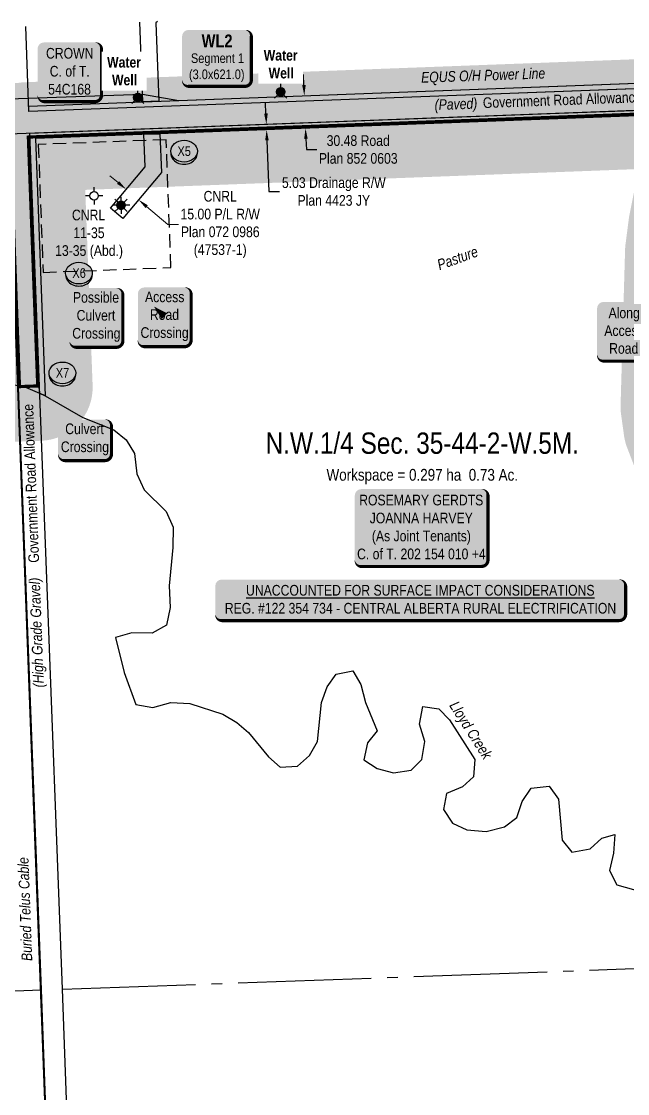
# Model space of a CAD drawing. Extents: x 687009 to 690957, y 5856829 to 5860501.
# Drawn here: x 688911 to 689480, y 5857636 to 5858641 of the extents above; entities that cross this region are included whole.
import ezdxf
from ezdxf.enums import TextEntityAlignment as Align

# ---------------------------------------------------------------- set-up
doc = ezdxf.new("R2010")
doc.units = 0
doc.header["$LTSCALE"] = 5
doc.header["$PDSIZE"] = 0.5
doc.linetypes.add('foc-ACCESSROAD', pattern=[3.75, 2.5, -1.25])
doc.linetypes.add('foc-QUARTERLINE', pattern=[33, 25, -3, 2, -3])
doc.layers.get('Defpoints').update_dxf_attribs({"color": 9})
for name, color, linetype in [('AS-OWNER', 7, 'Continuous'), ('AS-POWER', 104, 'foc-POWER'), ('AS-TELUS', 224, 'foc-TEL'), ('C-SYMBOL', 7, 'Continuous'), ('CG-NOTES', 7, 'Continuous'), ('F-RW', 190, 'Continuous'), ('F-WS', 190, 'foc-ACCESSROAD'), ('F-WS-S', 190, 'Continuous'), ('L-AREAREQUIRED', 7, 'Continuous'), ('L-ROAD-T', 7, 'Continuous'), ('L-SEC', 7, 'Continuous'), ('L-SECQ', 8, 'foc-QUARTERLINE'), ('L-TITLEDB', 4, 'Continuous'), ('P-BUFFER-H 30m', 51, 'Continuous'), ('P-CROSSINGS', 250, 'Continuous'), ('T-WATER', 160, 'Continuous'), ('T-WATER-T', 170, 'Continuous')]:
    doc.layers.add(name, color=color, linetype=linetype)
doc.layers.add('F-RW-T', color=190, linetype='Continuous', lineweight=9)
doc.layers.add('T-TEXT', color=48, linetype='Continuous', lineweight=18)
doc.layers.add('P-PROPOSED-WL3', color=92, linetype='Continuous', true_color=0x00bd00)
doc.layers.add('P-PROPOSED-WL4', color=7, linetype='Continuous', true_color=0x5b5bc8)
doc.styles.add('100L', font='ARIALN.TTF', dxfattribs={"height": 11})
doc.styles.add('175L', font='ARIALN.TTF', dxfattribs={"height": 20})
doc.styles.add('80', font='ARIALN.TTF', dxfattribs={"height": 10})
doc.styles.add('80CG', font='ARIALN.TTF', dxfattribs={"height": 10})
doc.styles.add('80L', font='ARIALN.TTF', dxfattribs={"height": 10})
doc.styles.add('80LS', font='ARIALNI.TTF', dxfattribs={"height": 10})
doc.styles.add('BOLD', font='ARIALNB.TTF')
doc.styles.add('Crossing', font='ARIALN.TTF', dxfattribs={"height": 10})
doc.styles.add('foc-LtypeFont', font='ARIALN.TTF', dxfattribs={"height": 7.35})
doc.linetypes.add('foc-POWER', pattern='A,6,-1,["P",foc-LtypeFont,S=0.2,R=0,X=-0.625,Y=-0.75],-1.24,4', length=12.24)
doc.linetypes.add('foc-TEL', pattern='A,2,-1,["T",foc-LtypeFont,S=0.2,R=0,X=-0.425,Y=-0.75],-1.24,8', length=12.24)
doc.linetypes.add('foc-TEL-NOLINE', pattern='A,0,-2,["T",foc-LtypeFont,S=0.2,R=0,X=-0.425,Y=-0.75],-10.24', length=12.24)
doc.linetypes.add('foc-TOPO-flowdirection-NOLINE', pattern='A,0,[">",foc-LtypeFont,S=0.3,R=0,X=0,Y=-0.945],-20,[">",foc-LtypeFont,S=0.3,R=0,X=0,Y=-0.945],0', length=20)
doc.dimstyles.new('Compass 5 000', dxfattribs={"dimscale": 5, "dimtxt": 9, "dimasz": 2, "dimexe": 0.2, "dimexo": 0.0625, "dimgap": 0.5, "dimtad": 0, "dimtih": 1, "dimtoh": 1, "dimzin": 0, "dimdsep": 46, "dimtxsty": '80CG', "dimcen": 0.1, "dimse1": 1, "dimse2": 1, "dimclrd": 256, "dimclrt": 256, "dimaunit": 1, "dimadec": 4, "dimazin": 0, "dimtfac": 0.06, "dimtofl": 0, "dimtmove": 0, "dimatfit": 1, "dimfxl": 0.2, "dimtolj": 1, "dimtzin": 0, "dimlwd": -1, "dimarcsym": 0})

# ---------------------------------------------------------------- blocks, each defined once
blk = doc.blocks.new('*U448')
h = blk.add_hatch(color=59)
edge = h.paths.add_edge_path()
edge.add_line((-56.5, -37), (56.5, -37))
edge.add_arc((56.5, -31), 6, 270, 360)
edge.add_line((62.5, -31), (62.5, 29.5))
edge.add_arc((56.5, 29.5), 6, 0, 90)
edge.add_line((56.5, 35.5), (-56.5, 35.5))
edge.add_arc((-56.5, 29.5), 6, 90, 180)
edge.add_line((-62.5, 29.5), (-62.5, -31))
edge.add_arc((-56.5, -31), 6, 180, 270)
at = {"color": 1, "flags": 128}
blk.add_lwpolyline([(-56.5, -37, 3, 3, 0), (56.5, -37, 3, 3, 0.414214), (62.5, -31, 3, 3, 0), (62.5, 29.5, 3, 0, 0.414214), (56.5, 35.5, 0, 0, 0), (-56.5, 35.5, 0, 0, 0.414214), (-62.5, 29.5, 0, 0, 0), (-62.5, -31, 0, 3, 0.414214)], format="xyseb", close=True, dxfattribs=at)
blk.add_lwpolyline([(-54.3, 0, 0, 7.5, 0), (0, 0, 0, 0, 0)], format="xyseb", dxfattribs=at)
at = {"color": 1, "style": '80'}
blk.add_attdef('ENTER_TEXT_001', (-36, -5), '', height=10, dxfattribs=at)
blk = doc.blocks.new('*D456')
at = {"layer": 'Defpoints', "color": 0, "transparency": 16777216}
for p in [(689173.7, 5858571.2), (689174.8, 5858540.8), (689177.8, 5858540.9)]:
    blk.add_point(p, dxfattribs=at)
at = {"layer": 'L-TITLEDB', "transparency": 16777216}
for p, q in [((689176.3, 5858581.4), (689176, 5858591.3)), ((689178.2, 5858530.9), (689178.6, 5858520.9)), ((689178.6, 5858520.9), (689188.6, 5858520.9))]:
    blk.add_line(p, q, dxfattribs=at)
for points in [[(689178, 5858581.4), (689174.7, 5858581.3), (689176.7, 5858571.4)], [(689179.9, 5858531), (689176.6, 5858530.9), (689177.8, 5858540.9)]]:
    blk.add_solid(points, dxfattribs=at)
at = {"layer": 'L-TITLEDB', "transparency": 16777216, "insert": (689227.3, 5858520.9), "char_height": 10, "attachment_point": 5, "style": '80CG'}
blk.add_mtext('\\A1;30.48 Road\\PPlan 852 0603', dxfattribs=at)
blk = doc.blocks.new('*D457')
at = {"layer": 'Defpoints', "color": 0, "transparency": 16777216}
for p in [(689007.1, 5858480.5), (689018.5, 5858470.8), (689021.1, 5858473.9)]:
    blk.add_point(p, dxfattribs=at)
at = {"layer": 'F-RW-T', "transparency": 16777216}
for p, q in [((689002, 5858490), (688994.3, 5858496.4)), ((689028.7, 5858467.4), (689048.7, 5858450.6)), ((689048.7, 5858450.6), (689058.7, 5858450.6))]:
    blk.add_line(p, q, dxfattribs=at)
for points in [[(689003, 5858491.2), (689000.9, 5858488.7), (689009.6, 5858483.5)], [(689029.8, 5858468.7), (689027.7, 5858466.1), (689021.1, 5858473.9)]]:
    blk.add_solid(points, dxfattribs=at)
at = {"layer": 'F-RW-T', "transparency": 16777216, "insert": (689097.8, 5858450.6), "char_height": 10, "attachment_point": 5, "style": '80CG'}
blk.add_mtext('\\A1;CNRL\\P15.00 P/L R/W\\PPlan 072 0986\\P(47537-1)', dxfattribs=at)
blk = doc.blocks.new('GABD')
for p, q in [((-0.81, 0), (-1.62, 0)), ((0, 0.81), (0, 1.62)), ((1.62, 0), (0.81, 0)), ((0, -0.81), (0, -1.62))]:
    blk.add_line(p, q)
blk.add_circle((0, 0), 0.8)
blk = doc.blocks.new('GAS')
h = blk.add_hatch(color=255)
h.dxf.hatch_style = 1
edge = h.paths.add_edge_path()
edge.add_arc((0, 0), 0.9, 0, 360)
for p, q in [((-0.81, 0), (-1.62, 0)), ((-0.57, 0.57), (-1.14, 1.14)), ((0, 0.81), (0, 1.62)), ((0.57, 0.57), (1.14, 1.14)), ((1.62, 0), (0.81, 0)), ((-0.57, -0.57), (-1.14, -1.14)), ((0, -0.81), (0, -1.62)), ((1.14, -1.14), (0.57, -0.57))]:
    blk.add_line(p, q)
blk.add_circle((0, 0), 0.8)
blk = doc.blocks.new('*U460')
h = blk.add_hatch(color=255)
edge = h.paths.add_edge_path()
edge.add_line((-186.5, -20), (186.5, -20))
edge.add_arc((186.5, -14), 6, 270, 360)
edge.add_line((192.5, -14), (192.5, 12.5))
edge.add_arc((186.5, 12.5), 6, 0, 90)
edge.add_line((186.5, 18.5), (-186.5, 18.5))
edge.add_arc((-186.5, 12.5), 6, 90, 180)
edge.add_line((-192.5, 12.5), (-192.5, -14))
edge.add_arc((-186.5, -14), 6, 180, 270)
at = {"color": 1, "flags": 128}
blk.add_lwpolyline([(-186.5, -20, 3, 3, 0), (186.5, -20, 3, 3, 0.414214), (192.5, -14, 3, 3, 0), (192.5, 12.5, 3, 0, 0.414214), (186.5, 18.5, 0, 0, 0), (-186.5, 18.5, 0, 0, 0.414214), (-192.5, 12.5, 0, 0, 0), (-192.5, -14, 0, 3, 0.414214)], format="xyseb", close=True, dxfattribs=at)
for points in [[(-66.5, -8, 0, 7.5, 0), (0, 0, 0, 0, 0)], [(66.4, -3.5, 0, 7.5, 0), (0, 0, 0, 0, 0)]]:
    blk.add_lwpolyline(points, format="xyseb", dxfattribs=at)
at = {"color": 1, "style": '80'}
blk.add_attdef('ENTER_TEXT_001', (-26.8, -4.9), '', height=10, dxfattribs=at)
blk = doc.blocks.new('xing2')
h = blk.add_hatch(color=50)
h.dxf.hatch_style = 1
edge = h.paths.add_edge_path()
edge.add_ellipse((0, 0), major_axis=(-12.5, 0), ratio=0.816297, start_angle=0, end_angle=360)
h = blk.add_hatch(color=250)
h.dxf.hatch_style = 1
edge = h.paths.add_edge_path()
edge.add_ellipse((0, -2), major_axis=(-12.5, 0), ratio=0.816297, start_angle=0, end_angle=180)
edge.add_line((12.5, -2), (12.5, 0))
edge.add_ellipse((0, 0), major_axis=(-12.5, 0), ratio=0.816297, start_angle=0, end_angle=180, ccw=False)
edge.add_line((-12.5, 0), (-12.5, -2))
at = {"color": 250}
blk.add_ellipse((0, 0), major_axis=(-12.5, 0), ratio=0.816297, dxfattribs=at)
blk.add_ellipse((0, -2), major_axis=(-12.5, 0), ratio=0.816297, start_param=0, end_param=3.141593, dxfattribs=at)
at = {"color": 250, "style": 'Crossing'}
blk.add_attdef('CROSSING', text='', height=9, dxfattribs=at).set_placement((0.1, 0), align=Align.MIDDLE_CENTER)
at = {"color": 250, "style": 'Crossing', "flags": 1}
for tag, p in [('OWNER', (0.1, -12.5)), ('DESCRIPTION', (0.1, -25.8)), ('LOCATION', (0.1, -39.3)), ('DWG_REF', (0.1, -52.8))]:
    blk.add_attdef(tag, text='', height=9, dxfattribs=at).set_placement(p, align=Align.MIDDLE_CENTER)
blk = doc.blocks.new('*U502')
h = blk.add_hatch(color=59)
edge = h.paths.add_edge_path()
edge.add_line((-19, -28.5), (19, -28.5))
edge.add_arc((19, -22.5), 6, 270, 360)
edge.add_line((25, -22.5), (25, 21))
edge.add_arc((19, 21), 6, 0, 90)
edge.add_line((19, 27), (-19, 27))
edge.add_arc((-19, 21), 6, 90, 180)
edge.add_line((-25, 21), (-25, -22.5))
edge.add_arc((-19, -22.5), 6, 180, 270)
at = {"color": 1, "flags": 128}
blk.add_lwpolyline([(52.2, 33, 0, 7.5, 0), (0, 0, 0, 0, 0)], format="xyseb", dxfattribs=at)
blk.add_lwpolyline([(-19, -28.5, 3, 3, 0), (19, -28.5, 3, 3, 0.414214), (25, -22.5, 3, 3, 0), (25, 21, 3, 0, 0.414214), (19, 27, 0, 0, 0), (-19, 27, 0, 0, 0.414214), (-25, 21, 0, 0, 0), (-25, -22.5, 0, 3, 0.414214)], format="xyseb", close=True, dxfattribs=at)
at = {"color": 1, "style": '80'}
blk.add_attdef('ENTER_TEXT_001', (-36, -5), '', height=10, dxfattribs=at)
blk = doc.blocks.new('*U503')
h = blk.add_hatch(color=59)
edge = h.paths.add_edge_path()
edge.add_line((-19, -20), (19, -20))
edge.add_arc((19, -14), 6, 270, 360)
edge.add_line((25, -14), (25, 12.5))
edge.add_arc((19, 12.5), 6, 0, 90)
edge.add_line((19, 18.5), (-19, 18.5))
edge.add_arc((-19, 12.5), 6, 90, 180)
edge.add_line((-25, 12.5), (-25, -14))
edge.add_arc((-19, -14), 6, 180, 270)
at = {"color": 1, "flags": 128}
blk.add_lwpolyline([(-54.4, 50.3, 0, 7.5, 0), (0, 0, 0, 0, 0)], format="xyseb", dxfattribs=at)
blk.add_lwpolyline([(-19, -20, 3, 3, 0), (19, -20, 3, 3, 0.414214), (25, -14, 3, 3, 0), (25, 12.5, 3, 0, 0.414214), (19, 18.5, 0, 0, 0), (-19, 18.5, 0, 0, 0.414214), (-25, 12.5, 0, 0, 0), (-25, -14, 0, 3, 0.414214)], format="xyseb", close=True, dxfattribs=at)
at = {"color": 1, "style": '80'}
blk.add_attdef('ENTER_TEXT_001', (-36, -5), '', height=10, dxfattribs=at)
blk = doc.blocks.new('*U504')
h = blk.add_hatch(color=59)
edge = h.paths.add_edge_path()
edge.add_line((-19, -28.5), (19, -28.5))
edge.add_arc((19, -22.5), 6, 270, 360)
edge.add_line((25, -22.5), (25, 21))
edge.add_arc((19, 21), 6, 0, 90)
edge.add_line((19, 27), (-19, 27))
edge.add_arc((-19, 21), 6, 90, 180)
edge.add_line((-25, 21), (-25, -22.5))
edge.add_arc((-19, -22.5), 6, 180, 270)
at = {"color": 1, "flags": 128}
blk.add_lwpolyline([(-54.4, 50.3, 0, 7.5, 0), (0, 0, 0, 0, 0)], format="xyseb", dxfattribs=at)
blk.add_lwpolyline([(-19, -28.5, 3, 3, 0), (19, -28.5, 3, 3, 0.414214), (25, -22.5, 3, 3, 0), (25, 21, 3, 0, 0.414214), (19, 27, 0, 0, 0), (-19, 27, 0, 0, 0.414214), (-25, 21, 0, 0, 0), (-25, -22.5, 0, 3, 0.414214)], format="xyseb", close=True, dxfattribs=at)
at = {"color": 1, "style": '80'}
blk.add_attdef('ENTER_TEXT_001', (-36, -5), '', height=10, dxfattribs=at)
blk = doc.blocks.new('*D505')
at = {"layer": 'Defpoints', "color": 0, "transparency": 16777216}
for p in [(689123.8, 5858544.1), (689124, 5858538.9), (689141.3, 5858539.5)]:
    blk.add_point(p, dxfattribs=at)
at = {"layer": 'L-TITLEDB', "transparency": 16777216}
for p, q in [((689140.7, 5858554.7), (689140.3, 5858564.7)), ((689141.6, 5858529.5), (689143.4, 5858481.5)), ((689143.4, 5858481.5), (689153.4, 5858481.5))]:
    blk.add_line(p, q, dxfattribs=at)
for points in [[(689142.4, 5858554.8), (689139, 5858554.6), (689141.1, 5858544.7)], [(689143.3, 5858529.6), (689140, 5858529.5), (689141.3, 5858539.5)]]:
    blk.add_solid(points, dxfattribs=at)
at = {"layer": 'L-TITLEDB', "transparency": 16777216, "insert": (689204.4, 5858481.5), "char_height": 10, "attachment_point": 5, "style": '80CG'}
blk.add_mtext('\\A1;5.03 Drainage R/W\\PPlan 4423 JY', dxfattribs=at)
blk = doc.blocks.new('*U507')
h = blk.add_hatch(color=254)
edge = h.paths.add_edge_path()
edge.add_line((-26.5, -34.4), (26.5, -34.4))
edge.add_arc((26.5, -28.4), 6, 270, 360)
edge.add_line((32.5, -28.4), (32.5, 12.5))
edge.add_arc((26.5, 12.5), 6, 0, 90)
edge.add_line((26.5, 18.5), (-26.5, 18.5))
edge.add_arc((-26.5, 12.5), 6, 90, 180)
edge.add_line((-32.5, 12.5), (-32.5, -28.4))
edge.add_arc((-26.5, -28.4), 6, 180, 270)
at = {"layer": 'P-PROPOSED-WL3', "flags": 128}
blk.add_lwpolyline([(-26.5, -34.4, 3, 3, 0), (26.5, -34.4, 3, 3, 0.414214), (32.5, -28.4, 3, 3, 0), (32.5, 12.5, 3, 0, 0.414214), (26.5, 18.5, 0, 0, 0), (-26.5, 18.5, 0, 0, 0.414214), (-32.5, 12.5, 0, 0, 0), (-32.5, -28.4, 0, 3, 0.414214)], format="xyseb", close=True, dxfattribs=at)
blk.add_lwpolyline([(1.3, -75.5, 0, 7.5, 0), (0, 0, 0, 0, 0)], format="xyseb", dxfattribs=at)
at = {"layer": 'P-PROPOSED-WL3'}
for tag, p, height, style in [('TEMP_AREA_W1_001', (-9.2, 2.2), 12, 'BOLD'), ('ENTER_TEXT_001', (-30.7, -12.5), 9, '80')]:
    blk.add_attdef(tag, p, '', height=height, dxfattribs=dict(at, style=style))
blk = doc.blocks.new('*U525')
h = blk.add_hatch(color=59)
edge = h.paths.add_edge_path()
edge.add_line((-24, -28.5), (24, -28.5))
edge.add_arc((24, -22.5), 6, 270, 360)
edge.add_line((30, -22.5), (30, 21))
edge.add_arc((24, 21), 6, 0, 90)
edge.add_line((24, 27), (-24, 27))
edge.add_arc((-24, 21), 6, 90, 180)
edge.add_line((-30, 21), (-30, -22.5))
edge.add_arc((-24, -22.5), 6, 180, 270)
at = {"color": 1, "flags": 128}
blk.add_lwpolyline([(-24, -28.5, 3, 3, 0), (24, -28.5, 3, 3, 0.414214), (30, -22.5, 3, 3, 0), (30, 21, 3, 0, 0.414214), (24, 27, 0, 0, 0), (-24, 27, 0, 0, 0.414214), (-30, 21, 0, 0, 0), (-30, -22.5, 0, 3, 0.414214)], format="xyseb", close=True, dxfattribs=at)
blk.add_lwpolyline([(19.7, -59.6, 0, 7.5, 0), (0, 0, 0, 0, 0)], format="xyseb", dxfattribs=at)
at = {"color": 1, "style": '80'}
blk.add_attdef('ENTER_TEXT_001', (-36, -5), '', height=10, dxfattribs=at)
blk = doc.blocks.new('*U529')
h = blk.add_hatch(color=59)
edge = h.paths.add_edge_path()
edge.add_line((-19, -28.5), (19, -28.5))
edge.add_arc((19, -22.5), 6, 270, 360)
edge.add_line((25, -22.5), (25, 21))
edge.add_arc((19, 21), 6, 0, 90)
edge.add_line((19, 27), (-19, 27))
edge.add_arc((-19, 21), 6, 90, 180)
edge.add_line((-25, 21), (-25, -22.5))
edge.add_arc((-19, -22.5), 6, 180, 270)
at = {"color": 1, "flags": 128}
blk.add_lwpolyline([(-19, -28.5, 3, 3, 0), (19, -28.5, 3, 3, 0.414214), (25, -22.5, 3, 3, 0), (25, 21, 3, 0, 0.414214), (19, 27, 0, 0, 0), (-19, 27, 0, 0, 0.414214), (-25, 21, 0, 0, 0), (-25, -22.5, 0, 3, 0.414214)], format="xyseb", close=True, dxfattribs=at)
blk.add_lwpolyline([(-9.8, 9.1, 0, 7.5, 0), (0, 0, 0, 0, 0)], format="xyseb", dxfattribs=at)
at = {"color": 1, "style": '80'}
blk.add_attdef('ENTER_TEXT_001', (-36, -5), '', height=10, dxfattribs=at)
blk = doc.blocks.new('WAT')
h = blk.add_hatch(color=255)
h.dxf.hatch_style = 1
edge = h.paths.add_edge_path()
edge.add_arc((0, 0), 0.9, 0, 360)
at = {"color": 170}
for p, q in [((0, 0.82), (0, 1.63)), ((-0.58, -0.58), (-1.15, -1.15)), ((0.58, -0.58), (1.15, -1.15))]:
    blk.add_line(p, q, dxfattribs=at)
blk.add_circle((0, 0), 0.8, dxfattribs=at)

msp = doc.modelspace()

# ---------------------------------------------------------------- hatches: boundary and pattern name
at = {"layer": 'P-BUFFER-H 30m'}
h = msp.add_hatch(color=256, dxfattribs=at)
h.dxf.hatch_style = 1
edge = h.paths.add_edge_path()
edge.add_line((690071.244, 5857687.124), (690070.075, 5857684.361))
edge.add_arc((690024.039, 5857703.858), 49.994, 247.046886, 337.046886, ccw=False)
edge.add_line((690004.542, 5857657.822), (689940.023, 5857685.147))
edge.add_line((689940.023, 5857685.147), (689912.433, 5857695.172))
edge.add_line((689912.433, 5857695.172), (689891.762, 5857698.358))
edge.add_line((689891.762, 5857698.358), (689834.093, 5857695.127))
edge.add_arc((689831.297, 5857745.043), 49.994, 269.628906, 273.20635, ccw=False)
edge.add_line((689830.973, 5857695.05), (689755.655, 5857695.538))
edge.add_line((689755.655, 5857695.538), (689736.502, 5857689.278))
edge.add_arc((689720.97, 5857736.797), 49.994, 271.954116, 288.100508, ccw=False)
edge.add_line((689722.675, 5857686.833), (689701.726, 5857686.118))
edge.add_arc((689700.021, 5857736.083), 49.994, 225.143255, 271.954116, ccw=False)
edge.add_line((689664.759, 5857700.643), (689641.994, 5857723.295))
edge.add_arc((689677.257, 5857758.734), 49.994, 225.059537, 225.143256, ccw=False)
edge.add_line((689641.942, 5857723.346), (689639.612, 5857725.671))
edge.add_arc((689674.927, 5857761.059), 49.994, 198.276768, 225.059536, ccw=False)
edge.add_line((689627.455, 5857745.38), (689582.859, 5857880.411))
edge.add_arc((689630.33, 5857896.09), 49.994, 187.552187, 198.276768, ccw=False)
edge.add_line((689580.77, 5857889.519), (689577.612, 5857913.339))
edge.add_arc((689627.172, 5857919.91), 49.994, 164.74373, 187.552187, ccw=False)
edge.add_line((689578.94, 5857933.065), (689587.037, 5857962.749))
edge.add_line((689587.037, 5857962.749), (689573.475, 5857997.925))
edge.add_line((689573.475, 5857997.925), (689479.605, 5858241.455))
edge.add_arc((689526.254, 5858259.436), 49.994, 187.924377, 201.079428, ccw=False)
edge.add_line((689476.737, 5858252.544), (689473.936, 5858272.67))
edge.add_arc((689523.452, 5858279.562), 49.994, 178.338286, 187.924377, ccw=False)
edge.add_line((689473.479, 5858281.012), (689477.717, 5858427.067))
edge.add_arc((689527.689, 5858425.617), 49.994, 172.619654, 178.338286, ccw=False)
edge.add_line((689478.11, 5858432.039), (689481.282, 5858456.531))
edge.add_arc((689530.862, 5858450.109), 49.994, 168.635396, 172.619654, ccw=False)
edge.add_line((689481.848, 5858459.961), (689488.803, 5858494.565))
edge.add_line((689488.803, 5858494.565), (689489.597, 5858502.598))
edge.add_line((689489.597, 5858502.598), (688971.139, 5858483.096))
edge.add_line((688971.139, 5858483.096), (688978.064, 5858299.703))
edge.add_arc((688928.106, 5858297.816), 49.994, -87.832693, 2.16255, ccw=False)
edge.add_line((688929.997, 5858247.858), (688909.888, 5858247.097))
edge.add_arc((688907.998, 5858297.055), 49.994, 182.165504, 272.167307, ccw=False)
edge.add_line((688858.04, 5858295.166), (688851.104, 5858478.584))
edge.add_line((688851.104, 5858478.584), (688094.801, 5858450.103))
edge.add_line((688094.801, 5858450.103), (687293.561, 5858419.893))
edge.add_line((687293.561, 5858419.893), (687265.489, 5858418.834))
edge.add_arc((687263.605, 5858468.793), 49.994, 182.159273, 272.159273, ccw=False)
edge.add_line((687213.647, 5858466.909), (687213.534, 5858469.907))
edge.add_arc((687263.492, 5858471.79), 49.994, 92.159273, 182.159273, ccw=False)
edge.add_line((687261.608, 5858521.749), (687289.68, 5858522.807))
edge.add_line((687289.68, 5858522.807), (688090.923, 5858553.017))
edge.add_line((688090.923, 5858553.017), (688900.176, 5858583.492))
edge.add_arc((688902.058, 5858533.534), 49.994, 84.007581, 92.156614, ccw=False)
edge.add_arc((688916.183, 5858534.06), 49.994, 92.154155, 100.262281, ccw=False)
edge.add_line((688914.304, 5858584.019), (689537.44, 5858607.458))
edge.add_arc((689539.32, 5858557.499), 49.994, 8.644138, 92.154155, ccw=False)
edge.add_line((689588.746, 5858565.013), (689594.171, 5858529.324))
edge.add_arc((689544.745, 5858521.811), 49.994, -5.639653, 8.644138, ccw=False)
edge.add_line((689594.497, 5858516.898), (689591.032, 5858481.808))
edge.add_arc((689541.28, 5858486.721), 49.994, 348.635396, 354.360347, ccw=False)
edge.add_line((689590.294, 5858476.869), (689583.18, 5858441.474))
edge.add_line((689583.18, 5858441.474), (689580.584, 5858421.435))
edge.add_line((689580.584, 5858421.435), (689576.552, 5858282.467))
edge.add_line((689576.552, 5858282.467), (689577.899, 5858272.795))
edge.add_line((689577.899, 5858272.795), (689644.431, 5858100.188))
edge.add_line((689644.431, 5858100.188), (689664.593, 5858107.903))
edge.add_arc((689682.459, 5858061.21), 49.994, 93.229747, 110.93769, ccw=False)
edge.add_line((689679.642, 5858111.125), (689736.777, 5858114.349))
edge.add_line((689736.777, 5858114.349), (689889.361, 5858122.959))
edge.add_arc((689892.177, 5858073.044), 49.994, 75.652313, 93.229672, ccw=False)
edge.add_line((689904.566, 5858121.479), (689936.26, 5858113.372))
edge.add_arc((689923.871, 5858064.937), 49.994, -14.347687, 75.652313, ccw=False)
edge.add_line((689972.306, 5858052.549), (689971.563, 5858049.642))
edge.add_arc((689923.128, 5858062.031), 49.994, 255.652313, 345.652313, ccw=False)
edge.add_line((689910.739, 5858013.597), (689886.983, 5858019.673))
edge.add_line((689886.983, 5858019.673), (689742.58, 5858011.525))
edge.add_line((689742.58, 5858011.525), (689733.782, 5858011.028))
edge.add_arc((689685.62, 5858024.439), 49.994, 277.180189, 344.440481, ccw=False)
edge.add_arc((689642.739, 5857965.584), 49.994, -15.25627, 10.665569, ccw=False)
edge.add_line((689690.971, 5857952.429), (689681.111, 5857916.278))
edge.add_line((689681.111, 5857916.278), (689682.21, 5857907.985))
edge.add_line((689682.21, 5857907.985), (689720.397, 5857792.363))
edge.add_line((689720.397, 5857792.363), (689731.854, 5857796.108))
edge.add_arc((689747.387, 5857748.588), 49.994, 89.599376, 108.100508, ccw=False)
edge.add_line((689747.736, 5857798.58), (689751.417, 5857798.555))
edge.add_line((689751.417, 5857798.555), (689829.985, 5857798.046))
edge.add_line((689829.985, 5857798.046), (689891.547, 5857801.494))
edge.add_arc((689894.344, 5857751.579), 49.994, 81.239946, 93.20635, ccw=False)
edge.add_line((689901.957, 5857800.99), (689933.257, 5857796.166))
edge.add_arc((689925.643, 5857746.756), 49.994, 70.03034, 81.239946, ccw=False)
edge.add_line((689942.717, 5857793.744), (689976.493, 5857781.471))
edge.add_arc((689959.419, 5857734.483), 49.994, 67.046887, 70.03034, ccw=False)
edge.add_line((689978.915, 5857780.518), (690044.705, 5857752.656))
edge.add_arc((690025.209, 5857706.62), 49.994, -22.953114, 67.046886, ccw=False)
h.paths.add_polyline_path([(690025.209, 5857706.62), (690024.039, 5857703.858), (689958.321, 5857731.69), (689924.896, 5857743.836), (689894.197, 5857748.566), (689831.297, 5857745.043), (689751.049, 5857745.562), (689747.854, 5857745.585), (689720.97, 5857736.797), (689700.021, 5857736.083), (689677.257, 5857758.734), (689674.927, 5857761.059), (689630.33, 5857896.09), (689627.172, 5857919.91), (689639.586, 5857965.424), (689620.123, 5858015.909), (689526.254, 5858259.436), (689523.452, 5858279.562), (689527.689, 5858425.617), (689530.862, 5858450.109), (689538.31, 5858487.165), (689541.723, 5858521.731), (689536.757, 5858554.401), (688919.294, 5858531.175), (688928.106, 5858297.816), (688907.998, 5858297.055), (688899.173, 5858530.423), (688092.92, 5858500.061), (687291.677, 5858469.851), (687263.605, 5858468.793), (687263.492, 5858471.79), (687291.564, 5858472.849), (688092.807, 5858503.059), (688902.058, 5858533.534), (688910.882, 5858300.166), (688924.995, 5858300.701), (688916.183, 5858534.06), (689539.32, 5858557.499), (689544.745, 5858521.811), (689541.28, 5858486.721), (689533.823, 5858449.621), (689530.683, 5858425.381), (689526.458, 5858279.727), (689529.177, 5858260.192), (689615.719, 5858035.674), (689682.459, 5858061.21), (689739.594, 5858064.434), (689892.177, 5858073.044), (689923.871, 5858064.937), (689923.128, 5858062.031), (689891.883, 5858070.023), (689739.763, 5858061.439), (689683.097, 5858058.242), (689685.62, 5858024.439), (689682.629, 5858024.215), (689680.173, 5858057.124), (689616.798, 5858032.875), (689622.922, 5858016.988), (689642.739, 5857965.584), (689630.225, 5857919.705), (689633.267, 5857896.763), (689677.551, 5857762.678), (689679.374, 5857760.859), (689701.217, 5857739.125), (689720.443, 5857739.781), (689747.387, 5857748.588), (689751.068, 5857748.562), (689831.223, 5857748.043), (689894.344, 5857751.579), (689925.643, 5857746.756), (689959.419, 5857734.483)], flags=16)

# ---------------------------------------------------------------- linework, layer by layer
at = {"layer": 'AS-POWER', "flags": 128}
msp.add_lwpolyline([(687185.566, 5858496.404), (687265.393, 5858499.402), (687285.493, 5858500.159), (687341.014, 5858514.097), (689024.845, 5858572.727), (689058.986, 5858566.931), (690521.139, 5858622.132), (690620.994, 5858629.057)], dxfattribs=at)
at = {"layer": 'AS-TELUS', "linetype": 'foc-TEL-NOLINE', "flags": 128}
for points in [[(688946.382, 5857282.828), (688895.186, 5858635.619)], [(687186.525, 5858471.127), (688092.724, 5858505.238), (688898.997, 5858535.597), (690522.072, 5858596.901)]]:
    msp.add_lwpolyline(points, dxfattribs=at)
at = {"layer": 'F-RW', "flags": 128}
msp.add_lwpolyline([(689038.92, 5858641.04), (689037.361, 5858639.653), (689040.097, 5858566.22), (689025.108, 5858565.657), (689022.324, 5858640.414)], dxfattribs=at)
msp.add_lwpolyline([(688994.86, 5858465.973), (689027.388, 5858504.638), (689026.245, 5858535.206), (689041.234, 5858535.785), (689042.593, 5858499.409), (689006.327, 5858456.311)], close=True, dxfattribs=at)
at = {"layer": 'F-WS'}
msp.add_lwpolyline([(688931.618, 5858405.748), (689051.533, 5858410.259), (689047.023, 5858530.174), (688927.108, 5858525.664)], close=True, dxfattribs=at)
at = {"layer": 'L-SEC'}
for p, q in [((688918.332, 5858556.453), (688915.286, 5858636.377)), ((689720.85, 5858586.641), (689319.591, 5858571.546)), ((689319.591, 5858571.546), (688918.332, 5858556.453)), ((689320.357, 5858551.446), (689721.615, 5858566.541)), ((688919.098, 5858536.352), (689320.357, 5858551.446)), ((688898.998, 5858535.597), (688914.332, 5858134.252)), ((688934.433, 5858134.99), (688919.098, 5858536.352)), ((688914.332, 5858134.252), (688929.667, 5857732.906)), ((688949.769, 5857733.628), (688934.433, 5858134.99)), ((688929.667, 5857732.906), (688944.6, 5857330.81)), ((688964.702, 5857331.524), (688949.769, 5857733.628))]:
    msp.add_line(p, q, dxfattribs=at)
at = {"layer": 'L-SECQ'}
msp.add_line((688949.769, 5857733.628), (689750.508, 5857762.389), dxfattribs=at)
at = {"layer": 'L-SECQ', "flags": 128}
msp.add_lwpolyline([(688157.471, 5857703.292), (688929.667, 5857732.906)], dxfattribs=at)
at = {"layer": 'L-TITLEDB', "flags": 128}
for points in [[(688918.332, 5858556.453), (688918.12, 5858561.633), (689720.656, 5858591.818), (690521.139, 5858622.132), (690521.326, 5858617.002), (689720.85, 5858586.641)], [(688933.44, 5858289.847), (688928.303, 5858292.589), (688919.098, 5858536.352), (689721.615, 5858566.541), (690522.072, 5858596.901), (690522.246, 5858591.831), (689721.804, 5858561.362), (688924.327, 5858531.366)]]:
    msp.add_lwpolyline(points, close=True, dxfattribs=at)
at = {"layer": 'P-PROPOSED-WL3', "linetype": 'Continuous', "const_width": 3, "flags": 128}
msp.add_lwpolyline([(689539.546, 5858556.007), (688919.237, 5858532.674)], dxfattribs=at)
at = {"layer": 'P-PROPOSED-WL4', "const_width": 3, "flags": 128}
msp.add_lwpolyline([(688917.682, 5858534.116), (688926.551, 5858299.259), (688909.44, 5858298.611), (688900.559, 5858533.477)], dxfattribs=at)
at = {"layer": 'T-WATER', "linetype": 'foc-TOPO-flowdirection-NOLINE', "flags": 128}
msp.add_lwpolyline([(688378.634, 5858616.139), (688387.022, 5858608.613), (688395.29, 5858596.229), (688396.26, 5858586.156), (688415.487, 5858575.239), (688461.255, 5858562.271), (688482.327, 5858545.221), (688503.92, 5858532.525), (688514.506, 5858523.062), (688516.134, 5858521.181), (688520.475, 5858516.16), (688542.292, 5858490.93), (688566.632, 5858474.566), (688607.042, 5858453.991), (688617.948, 5858444.612), (688625.946, 5858432.823), (688623.473, 5858416.175), (688617.82, 5858402.134), (688615.883, 5858358.999), (688619.145, 5858328.696), (688618.863, 5858309.639), (688611.646, 5858275.971), (688590.699, 5858216.039), (688574.009, 5858191.68), (688564.104, 5858181.011), (688558.061, 5858166.964), (688561.501, 5858151.392), (688570.656, 5858140.175), (688584.152, 5858133.248), (688601.854, 5858130.818), (688619.781, 5858134.089), (688646.233, 5858148.296), (688662.82, 5858152.36), (688682.614, 5858153.215), (688740.956, 5858153.913), (688758.487, 5858157.228), (688768.592, 5858167.908), (688784.927, 5858192.902), (688799.495, 5858188.644), (688809.385, 5858177.002), (688817.558, 5858164.231), (688827.764, 5858154.433), (688840.122, 5858146.553), (688857.361, 5858144.29), (688873.437, 5858149.648), (688881.593, 5858161.489), (688884.181, 5858178.612), (688884.522, 5858197.668), (688880.727, 5858215.581), (688863.251, 5858238.442), (688862.455, 5858256.608), (688867.737, 5858271.604), (688875.717, 5858284.55), (688881.363, 5858298.789), (688898.786, 5858301.641), (688907.925, 5858299.67), (688915.159, 5858298.109), (688928.303, 5858292.589), (688933.44, 5858289.847), (688968.721, 5858269.555), (688997.843, 5858258.214), (689009.476, 5858248.797), (689017.39, 5858235.895), (689019.666, 5858216.747), (689026.55, 5858201.903), (689047.139, 5858181.388), (689053.612, 5858166.859), (689053.466, 5858147.673), (689049.878, 5858111.668), (689050.76, 5858091.413), (689047.3, 5858074.916), (689033.8, 5858067.32), (689014.746, 5858067.669), (688999.599, 5858063.522), (689007.507, 5858030.518), (689018.675, 5858000.462), (689034.44, 5857997.815), (689051.39, 5858002.418), (689069.366, 5858001.436), (689100.142, 5857991.559), (689113.29, 5857983.723), (689124.469, 5857974.368), (689143.153, 5857951.326), (689154.02, 5857941.765), (689170.402, 5857942.813), (689181.452, 5857952.669), (689188.952, 5857965.975), (689192.821, 5858002.398), (689198.04, 5858017.108), (689206.72, 5858028.899), (689222.229, 5858031.998), (689229.826, 5858019.234), (689233.991, 5858002.281), (689244.954, 5857975.925), (689235.993, 5857964.72), (689232.522, 5857948.767), (689245.033, 5857940.578), (689260.513, 5857936.491), (689276.892, 5857938.947), (689287.023, 5857949.124), (689289.744, 5857965.766), (689284.752, 5857982.163), (689287.796, 5857998.687), (689303.003, 5857996.552), (689312.854, 5857986.229), (689336.69, 5857948.913), (689335.397, 5857932.678), (689325.105, 5857923.299), (689310.109, 5857917.07), (689307.255, 5857902.191), (689315.801, 5857889.211), (689329.266, 5857882.937), (689347.495, 5857881.517), (689364.471, 5857885.733), (689376.091, 5857894.573), (689381.117, 5857909.703), (689389.525, 5857922.019), (689406.395, 5857924.005), (689415.247, 5857911.916), (689418.69, 5857873.293), (689427.773, 5857862.134), (689445.056, 5857865.178), (689455.981, 5857875.104), (689468.199, 5857878.738), (689466.883, 5857861.007), (689463.075, 5857844.815), (689470.032, 5857831.357), (689485.652, 5857826.941), (689503.533, 5857824.908), (689515.22, 5857833.621), (689519.582, 5857848.98), (689529.228, 5857859.901), (689545.677, 5857864.16), (689563.497, 5857863.695), (689570.498, 5857876.737), (689574.112, 5857892.917), (689588.594, 5857899.058), (689602.894, 5857892.827), (689610.299, 5857879.57), (689609.613, 5857862.258), (689604.179, 5857847.642), (689602.455, 5857829.965), (689607.786, 5857814.591), (689624.907, 5857790.594), (689664.818, 5857769.538), (689669.561, 5857768.679), (689684.138, 5857774.92), (689690.339, 5857788.65), (689699.948, 5857798.912), (689718.951, 5857798.853), (689730.227, 5857789.932), (689736.91, 5857773.633), (689748.661, 5857769.292), (689755.326, 5857773.901), (689767.221, 5857784.251), (689775.996, 5857795.786), (689786.529, 5857805.828), (689804.478, 5857808.625), (689836.626, 5857800.868), (689850.641, 5857807.245), (689860.356, 5857818.163), (689874.097, 5857824.855), (689884.883, 5857835.16), (689903.277, 5857858.064), (689907.727, 5857873.226), (689909.205, 5857890.764), (689914.307, 5857905.949), (689927.645, 5857912.951), (689947.359, 5857914.182), (689975.177, 5857902.182), (689993.178, 5857900.331), (690008.475, 5857905.771), (690026.211, 5857909.096), (690043.7, 5857906.972), (690063.88, 5857907.96), (690118.581, 5857916.617), (690133.867, 5857912.241), (690131.91, 5857897.041), (690122.719, 5857886.116), (690109.107, 5857879.491), (690097.21, 5857870.843), (690097.902, 5857853.13), (690103.395, 5857836.588), (690110.45, 5857821.809), (690119.1, 5857809.756), (690132.841, 5857803.032), (690148.895, 5857799.079), (690163.497, 5857793.846), (690168.063, 5857778.179), (690153.855, 5857751.832), (690158.199, 5857736.232), (690172.49, 5857730.578), (690206.856, 5857725.25), (690247.162, 5857726.813), (690260.271, 5857719.608), (690259.127, 5857703.803), (690248.914, 5857674.088), (690248.279, 5857655.345), (690253.733, 5857639.787), (690263.567, 5857629.308), (690279.105, 5857625.205), (690295.124, 5857629.36), (690304.298, 5857640.781), (690304.976, 5857678.7), (690321.552, 5857681.514), (690336.567, 5857676.258), (690341.334, 5857663.023), (690335.053, 5857649.121), (690326.476, 5857637.528), (690322.714, 5857621.607), (690326.26, 5857604.528), (690338.109, 5857596.028), (690353.831, 5857600.57), (690360.63, 5857614.302), (690365.408, 5857629.476), (690372.347, 5857642.903), (690387.833, 5857645.148), (690393.049, 5857628.791), (690395.962, 5857589.176), (690395.895, 5857568.945), (690378.621, 5857545.296), (690367.541, 5857535.962), (690351.415, 5857540.11), (690339.743, 5857549.143), (690326.026, 5857548.495), (690320.724, 5857533.407), (690322.483, 5857494.791), (690331.971, 5857482.988), (690346.59, 5857477.275), (690380.748, 5857485.62), (690391.665, 5857475.774), (690388.038, 5857457.958), (690382.658, 5857443.153), (690373.661, 5857432.198), (690346.908, 5857416.814), (690330.935, 5857411.928), (690323.235, 5857399.587), (690327.446, 5857382.145), (690337.751, 5857371.16), (690367.94, 5857360.428), (690373.888, 5857345.414), (690370.667, 5857328.929), (690371.142, 5857311.6), (690385.631, 5857305.822), (690418.029, 5857298.843), (690430.774, 5857290.77), (690430.1, 5857272.742), (690433.847, 5857255.409), (690441.936, 5857242.575), (690439.35, 5857224.931), (690431.485, 5857211.791), (690419.095, 5857203.973), (690411.794, 5857191.791), (690418.044, 5857177.437), (690446.872, 5857142.632), (690472.793, 5857106.472), (690501.616, 5857094.105), (690511.854, 5857083.244), (690525.988, 5857076.469), (690544.212, 5857078.951), (690554.692, 5857088.786), (690568.566, 5857115.901), (690574.503, 5857119.06)], dxfattribs=at)
at = {"layer": 'T-WATER'}
msp.add_lwpolyline([(688907.925, 5858299.67), (688915.159, 5858298.109), (688928.303, 5858292.589), (688933.44, 5858289.847), (688968.721, 5858269.555), (688997.843, 5858258.214), (689009.476, 5858248.797), (689017.39, 5858235.895), (689019.666, 5858216.747), (689026.55, 5858201.903), (689047.139, 5858181.388), (689053.612, 5858166.859), (689053.466, 5858147.673), (689049.878, 5858111.668), (689050.76, 5858091.413), (689047.3, 5858074.916), (689033.8, 5858067.32), (689014.746, 5858067.669), (688999.599, 5858063.522), (689007.507, 5858030.518), (689018.675, 5858000.462), (689034.44, 5857997.815), (689051.39, 5858002.418), (689069.366, 5858001.436), (689100.142, 5857991.559), (689113.29, 5857983.723), (689124.469, 5857974.368), (689143.153, 5857951.326), (689154.02, 5857941.765), (689170.402, 5857942.813), (689181.452, 5857952.669), (689188.952, 5857965.975), (689192.821, 5858002.398), (689198.04, 5858017.108), (689206.72, 5858028.899), (689222.229, 5858031.998), (689229.826, 5858019.234), (689233.991, 5858002.281), (689244.954, 5857975.925), (689235.993, 5857964.72), (689232.522, 5857948.767), (689245.033, 5857940.578), (689260.513, 5857936.491), (689276.892, 5857938.947), (689287.023, 5857949.124), (689289.744, 5857965.766), (689284.752, 5857982.163), (689287.796, 5857998.687), (689303.003, 5857996.552), (689312.854, 5857986.229), (689336.69, 5857948.913), (689335.397, 5857932.678), (689325.105, 5857923.299), (689310.109, 5857917.07), (689307.255, 5857902.191), (689315.801, 5857889.211), (689329.266, 5857882.937), (689347.495, 5857881.517), (689364.471, 5857885.733), (689376.091, 5857894.573), (689381.117, 5857909.703), (689389.525, 5857922.019), (689406.395, 5857924.005), (689415.247, 5857911.916), (689418.69, 5857873.293), (689427.773, 5857862.134), (689445.056, 5857865.178), (689455.981, 5857875.104), (689468.199, 5857878.738), (689466.883, 5857861.007), (689463.075, 5857844.815), (689470.032, 5857831.357), (689485.652, 5857826.941)], dxfattribs=at)

# ---------------------------------------------------------------- block references
ref = msp.add_blockref('*U502', (689476.465, 5858351.042), dxfattribs=dict(xscale=0.999878, yscale=0.999878, zscale=0.999878))
ref.add_attrib('ENTER_TEXT_001', 'Along', (689462.213, 5858362.79), dxfattribs={"color": 1, "height": 9.9988, "style": '80'})
ref.add_attrib('ENTER_TEXT_002', 'Access', (689458.223, 5858346.125), dxfattribs={"color": 1, "height": 9.9988, "style": '80'})
ref.add_attrib('ENTER_TEXT_003', 'Road', (689462.755, 5858329.46), dxfattribs={"color": 1, "height": 9.9988, "style": '80'})
ref = msp.add_blockref('*U460', (689285.701, 5858099.235))
ref.add_attrib('ENTER_TEXT_001', '%%UUNACCOUNTED FOR SURFACE IMPACT CONSIDERATIONS', (689122.018, 5858102.653), dxfattribs={"color": 1, "height": 10, "style": '80'})
ref.add_attrib('ENTER_TEXT_002', 'REG. #122 354 734 - CENTRAL ALBERTA RURAL ELECTRIFICATION', (689102.086, 5858085.809), dxfattribs={"color": 1, "height": 10, "style": '80'})
at = {"layer": 'AS-OWNER'}
ref = msp.add_blockref('*U525', (688956.38, 5858594.352), dxfattribs=dict(at, xscale=0.999878, yscale=0.999878, zscale=0.999878))
ref.add_attrib('ENTER_TEXT_001', 'CROWN', (688934.323, 5858606.191), dxfattribs={"layer": '0', "color": 1, "height": 9.9988, "style": '80'})
ref.add_attrib('ENTER_TEXT_002', 'C. of T.', (688937.818, 5858589.349), dxfattribs={"layer": '0', "color": 1, "height": 9.9988, "style": '80'})
ref.add_attrib('ENTER_TEXT_003', '54C168', (688936.352, 5858572.507), dxfattribs={"layer": '0', "color": 1, "height": 9.9988, "style": '80'})
ref = msp.add_blockref('*U448', (689286.558, 5858166.997), dxfattribs=at)
ref.add_attrib('ENTER_TEXT_001', 'ROSEMARY GERDTS', (689228.182, 5858187.256), dxfattribs={"layer": '0', "color": 1, "height": 10, "style": '80'})
ref.add_attrib('ENTER_TEXT_002', 'JOANNA HARVEY', (689238.08, 5858170.412), dxfattribs={"layer": '0', "color": 1, "height": 10, "style": '80'})
ref.add_attrib('ENTER_TEXT_003', '(As Joint Tenants)', (689240.078, 5858153.575), dxfattribs={"layer": '0', "color": 1, "height": 10, "style": '80'})
ref.add_attrib('ENTER_TEXT_004', 'C. of T. 202 154 010 +4', (689226.214, 5858136.731), dxfattribs={"layer": '0', "color": 1, "height": 10, "style": '80'})
at = {"layer": 'CG-NOTES'}
ref = msp.add_blockref('*U507', (689094.524, 5858614.574), dxfattribs=dict(at, xscale=0.999878, yscale=0.999878, zscale=0.999878))
ref.add_attrib('TEMP_AREA_W1_001', 'WL2', (689080.34, 5858616.818), dxfattribs={"layer": 'P-PROPOSED-WL3', "height": 11.9985, "style": 'BOLD'})
ref.add_attrib('ENTER_TEXT_001', 'Segment 1', (689070.314, 5858602.099), dxfattribs={"layer": 'P-PROPOSED-WL3', "height": 8.9989, "style": '80'})
ref.add_attrib('ENTER_TEXT_002', '(3.0x621.0)', (689068.451, 5858586.948), dxfattribs={"layer": 'P-PROPOSED-WL3', "height": 8.9989, "style": '80'})
ref = msp.add_blockref('*U504', (688981.43, 5858363.998), dxfattribs=dict(at, xscale=0.999878, yscale=0.999878, zscale=0.999878))
ref.add_attrib('ENTER_TEXT_001', 'Possible', (688959.591, 5858377.311), dxfattribs={"layer": '0', "color": 1, "height": 9.9988, "style": '80'})
ref.add_attrib('ENTER_TEXT_002', 'Culvert', (688963.053, 5858360.469), dxfattribs={"layer": '0', "color": 1, "height": 9.9988, "style": '80'})
ref.add_attrib('ENTER_TEXT_003', 'Crossing', (688958.957, 5858343.627), dxfattribs={"layer": '0', "color": 1, "height": 9.9988, "style": '80'})
ref = msp.add_blockref('*U529', (689045.483, 5858364.586), dxfattribs=dict(at, xscale=0.999878, yscale=0.999878, zscale=0.999878))
ref.add_attrib('ENTER_TEXT_001', 'Access', (689027.242, 5858377.809), dxfattribs={"layer": '0', "color": 1, "height": 9.9988, "style": '80'})
ref.add_attrib('ENTER_TEXT_002', 'Road', (689031.774, 5858361.145), dxfattribs={"layer": '0', "color": 1, "height": 9.9988, "style": '80'})
ref.add_attrib('ENTER_TEXT_003', 'Crossing', (689023.01, 5858344.303), dxfattribs={"layer": '0', "color": 1, "height": 9.9988, "style": '80'})
ref = msp.add_blockref('*U503', (688970.718, 5858249.265), dxfattribs=dict(at, xscale=0.999878, yscale=0.999878, zscale=0.999878))
ref.add_attrib('ENTER_TEXT_001', 'Culvert', (688952.34, 5858254.068), dxfattribs={"layer": '0', "color": 1, "height": 9.9988, "style": '80'})
ref.add_attrib('ENTER_TEXT_002', 'Crossing', (688948.245, 5858237.226), dxfattribs={"layer": '0', "color": 1, "height": 9.9988, "style": '80'})
at = {"layer": 'F-WS-S'}
for name, p, xscale, yscale, zscale in [('WAT', (689020.478, 5858569.705), 5, 5, 5), ('WAT', (689154.534, 5858574.945), 5, 5, 5), ('GABD', (688979.386, 5858477.577), 5.000000000000002, 5.000000000000002, 5.000000000000002), ('GAS', (689004.746, 5858468.624), 5.000000000000002, 5.000000000000002, 5.000000000000002)]:
    msp.add_blockref(name, p, dxfattribs=dict(at, xscale=xscale, yscale=yscale, zscale=zscale))
at = {"layer": 'P-CROSSINGS', "color": 5, "xscale": 0.9995369999999996, "yscale": 0.9995369999999996, "zscale": 0.9995369999999996}
for p, values in [((689063.858, 5858519.402), {'CROSSING': 'X5'}), ((688965.249, 5858405.097), {'CROSSING': 'X6'}), ((688949.676, 5858311.471), {'CROSSING': 'X7'})]:
    msp.add_blockref('xing2', p, dxfattribs=at).add_auto_attribs(values)

# ---------------------------------------------------------------- texts
at = {"layer": 'AS-POWER', "insert": (689286.116, 5858593.523), "char_height": 10, "attachment_point": 1, "rotation": 1.994209, "style": '80L'}
msp.add_mtext_dynamic_manual_height_columns('{\\fArial Narrow|b0|i1|c0|p34;EQUS O/H Power Line}', width=116.3352, gutter_width=50.006, heights=[0], dxfattribs=at)
at = {"layer": 'AS-TELUS', "insert": (688911.491, 5857759.494), "char_height": 10, "attachment_point": 1, "rotation": 92.173876, "style": '80L'}
msp.add_mtext_dynamic_manual_height_columns('\\pi0.30491;{\\fArial Narrow|b0|i1|c0|p34;Buried Telus Cable}', width=97.24693, gutter_width=50.006, heights=[0], dxfattribs=at)
at = {"layer": 'C-SYMBOL', "color": 3, "style": '175L'}
msp.add_text('N.W.1/4 Sec. 35-44-2-W.5M.', height=20, dxfattribs=at).set_placement((689287.409, 5858229.613), align=Align.BOTTOM_CENTER)
at = {"layer": 'F-RW', "insert": (688942.219, 5858464.534), "char_height": 10, "attachment_point": 1, "style": '80L'}
msp.add_mtext_dynamic_manual_height_columns('\\pi16.445;CNRL\\P\\pi17.748;11-35\\P\\pi0.66776;13-35 (Abd.)', width=63.0886, gutter_width=50.006, heights=[0], dxfattribs=at)
at = {"layer": 'L-AREAREQUIRED', "color": 5, "style": '100L'}
msp.add_text('Workspace = 0.297 ha  0.73 Ac.', height=11, dxfattribs=at).set_placement((689287.409, 5858207.113), align=Align.BOTTOM_CENTER)
at = {"layer": 'L-ROAD-T', "style": '80L'}
for s, height, rotation, p in [('Government Road Allowance (Highway #611)', 9.99537, 2.156176, (689460.311, 5858569.091)), ('Government Road Allowance', 10, 92.176461, (688920.104, 5858207.88))]:
    msp.add_text(s, height=height, rotation=rotation, dxfattribs=at).set_placement(p, align=Align.MIDDLE_CENTER)
at = {"layer": 'T-TEXT', "style": '80LS'}
for s, height, rotation, p in [('(Paved)', 9.9954, 2.156176, (689318.97, 5858563.59)), ('Pasture', 10, 20, (689320.498, 5858419.131)), ('(High Grade Gravel)', 10, 92.176461, (688925.421, 5858067.981))]:
    msp.add_text(s, height=height, rotation=rotation, dxfattribs=at).set_placement(p, align=Align.MIDDLE_CENTER)
at = {"layer": 'T-WATER-T', "insert": (689320.808, 5858004.945), "char_height": 10, "attachment_point": 1, "rotation": 302.568847, "style": '80L'}
msp.add_mtext_dynamic_manual_height_columns('{\\fArial Narrow|b0|i1|c0|p34;Lloyd Creek}', width=61.84015, gutter_width=50.006, heights=[0], dxfattribs=at)

# ---------------------------------------------------------------- dimensions: what is measured, and where the dimension line sits
at = {"layer": 'F-RW-T', "color": 4}
dim = msp.add_linear_dim(base=(689021.096, 5858473.863), p1=(689007.061, 5858480.475), p2=(689018.535, 5858470.819), angle=319.920141, text='CNRL\\P15.00 P/L R/W\\PPlan 072 0986\\P(47537-1)', dimstyle='Compass 5 000', dxfattribs=at)
dim.commit()
dim.dimension.update_dxf_attribs({"geometry": '*D457', "text_midpoint": (689097.805, 5858450.619), "dimtype": 161})
at = {"layer": 'L-TITLEDB', "color": 4}
dim = msp.add_aligned_dim(p1=(689173.699, 5858571.246), p2=(689174.843, 5858540.806), distance=3.004, text='30.48 Road\\PPlan 852 0603', dimstyle='Compass 5 000', dxfattribs=at)
dim.commit()
dim.dimension.update_dxf_attribs({"geometry": '*D456', "text_midpoint": (689227.331, 5858520.933)})
at = {"layer": 'L-TITLEDB', "color": 5}
dim = msp.add_linear_dim(base=(689141.267, 5858539.526), p1=(689123.807, 5858544.053), p2=(689124.002, 5858538.877), angle=272.154086, text='5.03 Drainage R/W\\PPlan 4423 JY', dimstyle='Compass 5 000', dxfattribs=at)
dim.commit()
dim.dimension.update_dxf_attribs({"geometry": '*D505', "text_midpoint": (689204.377, 5858481.485), "dimtype": 161})

# ---------------------------------------------------------------- next in the draw order: texts
at = {"layer": 'T-WATER-T', "char_height": 10, "width": 32.07135, "attachment_point": 1, "style": 'BOLD', "bg_fill": 2}
for insert in [(689138.551, 5858614.297), (688991.572, 5858607.807)]:
    msp.add_mtext('\\pi0.067053;Water \\P\\pi4.668;Well', dxfattribs=dict(at, insert=insert))

doc.saveas('drawing.dxf')
